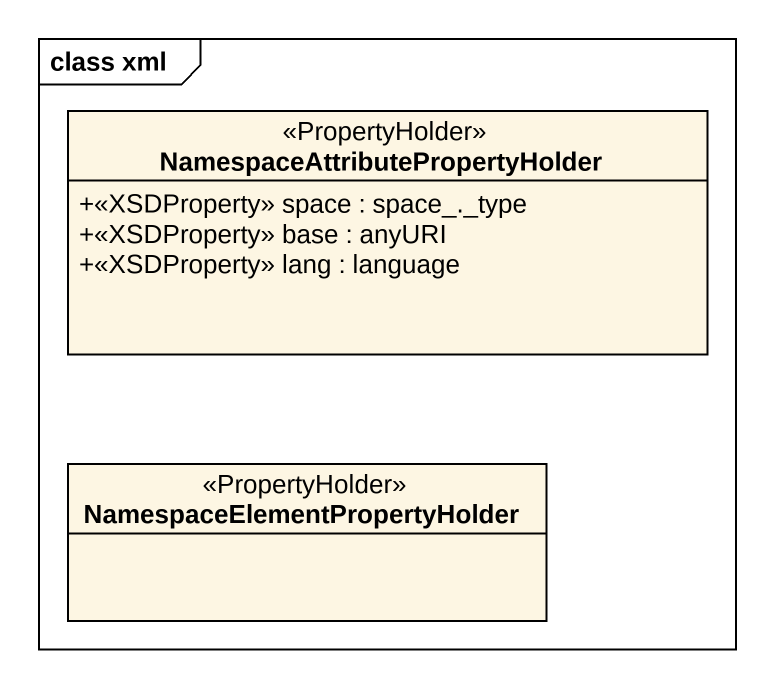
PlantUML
@startuml
mainframe class xml
hide circle
hide empty members
skinparam classAttributeIconSize 0
class "NamespaceAttributePropertyHolder" as NamespaceAttributePropertyHo <<PropertyHolder>> {
  +<<XSDProperty>> space : space_._type
  +<<XSDProperty>> base : anyURI
  +<<XSDProperty>> lang : language
}
class "NamespaceElementPropertyHolder" as NamespaceElementPropertyHold <<PropertyHolder>>
@enduml
